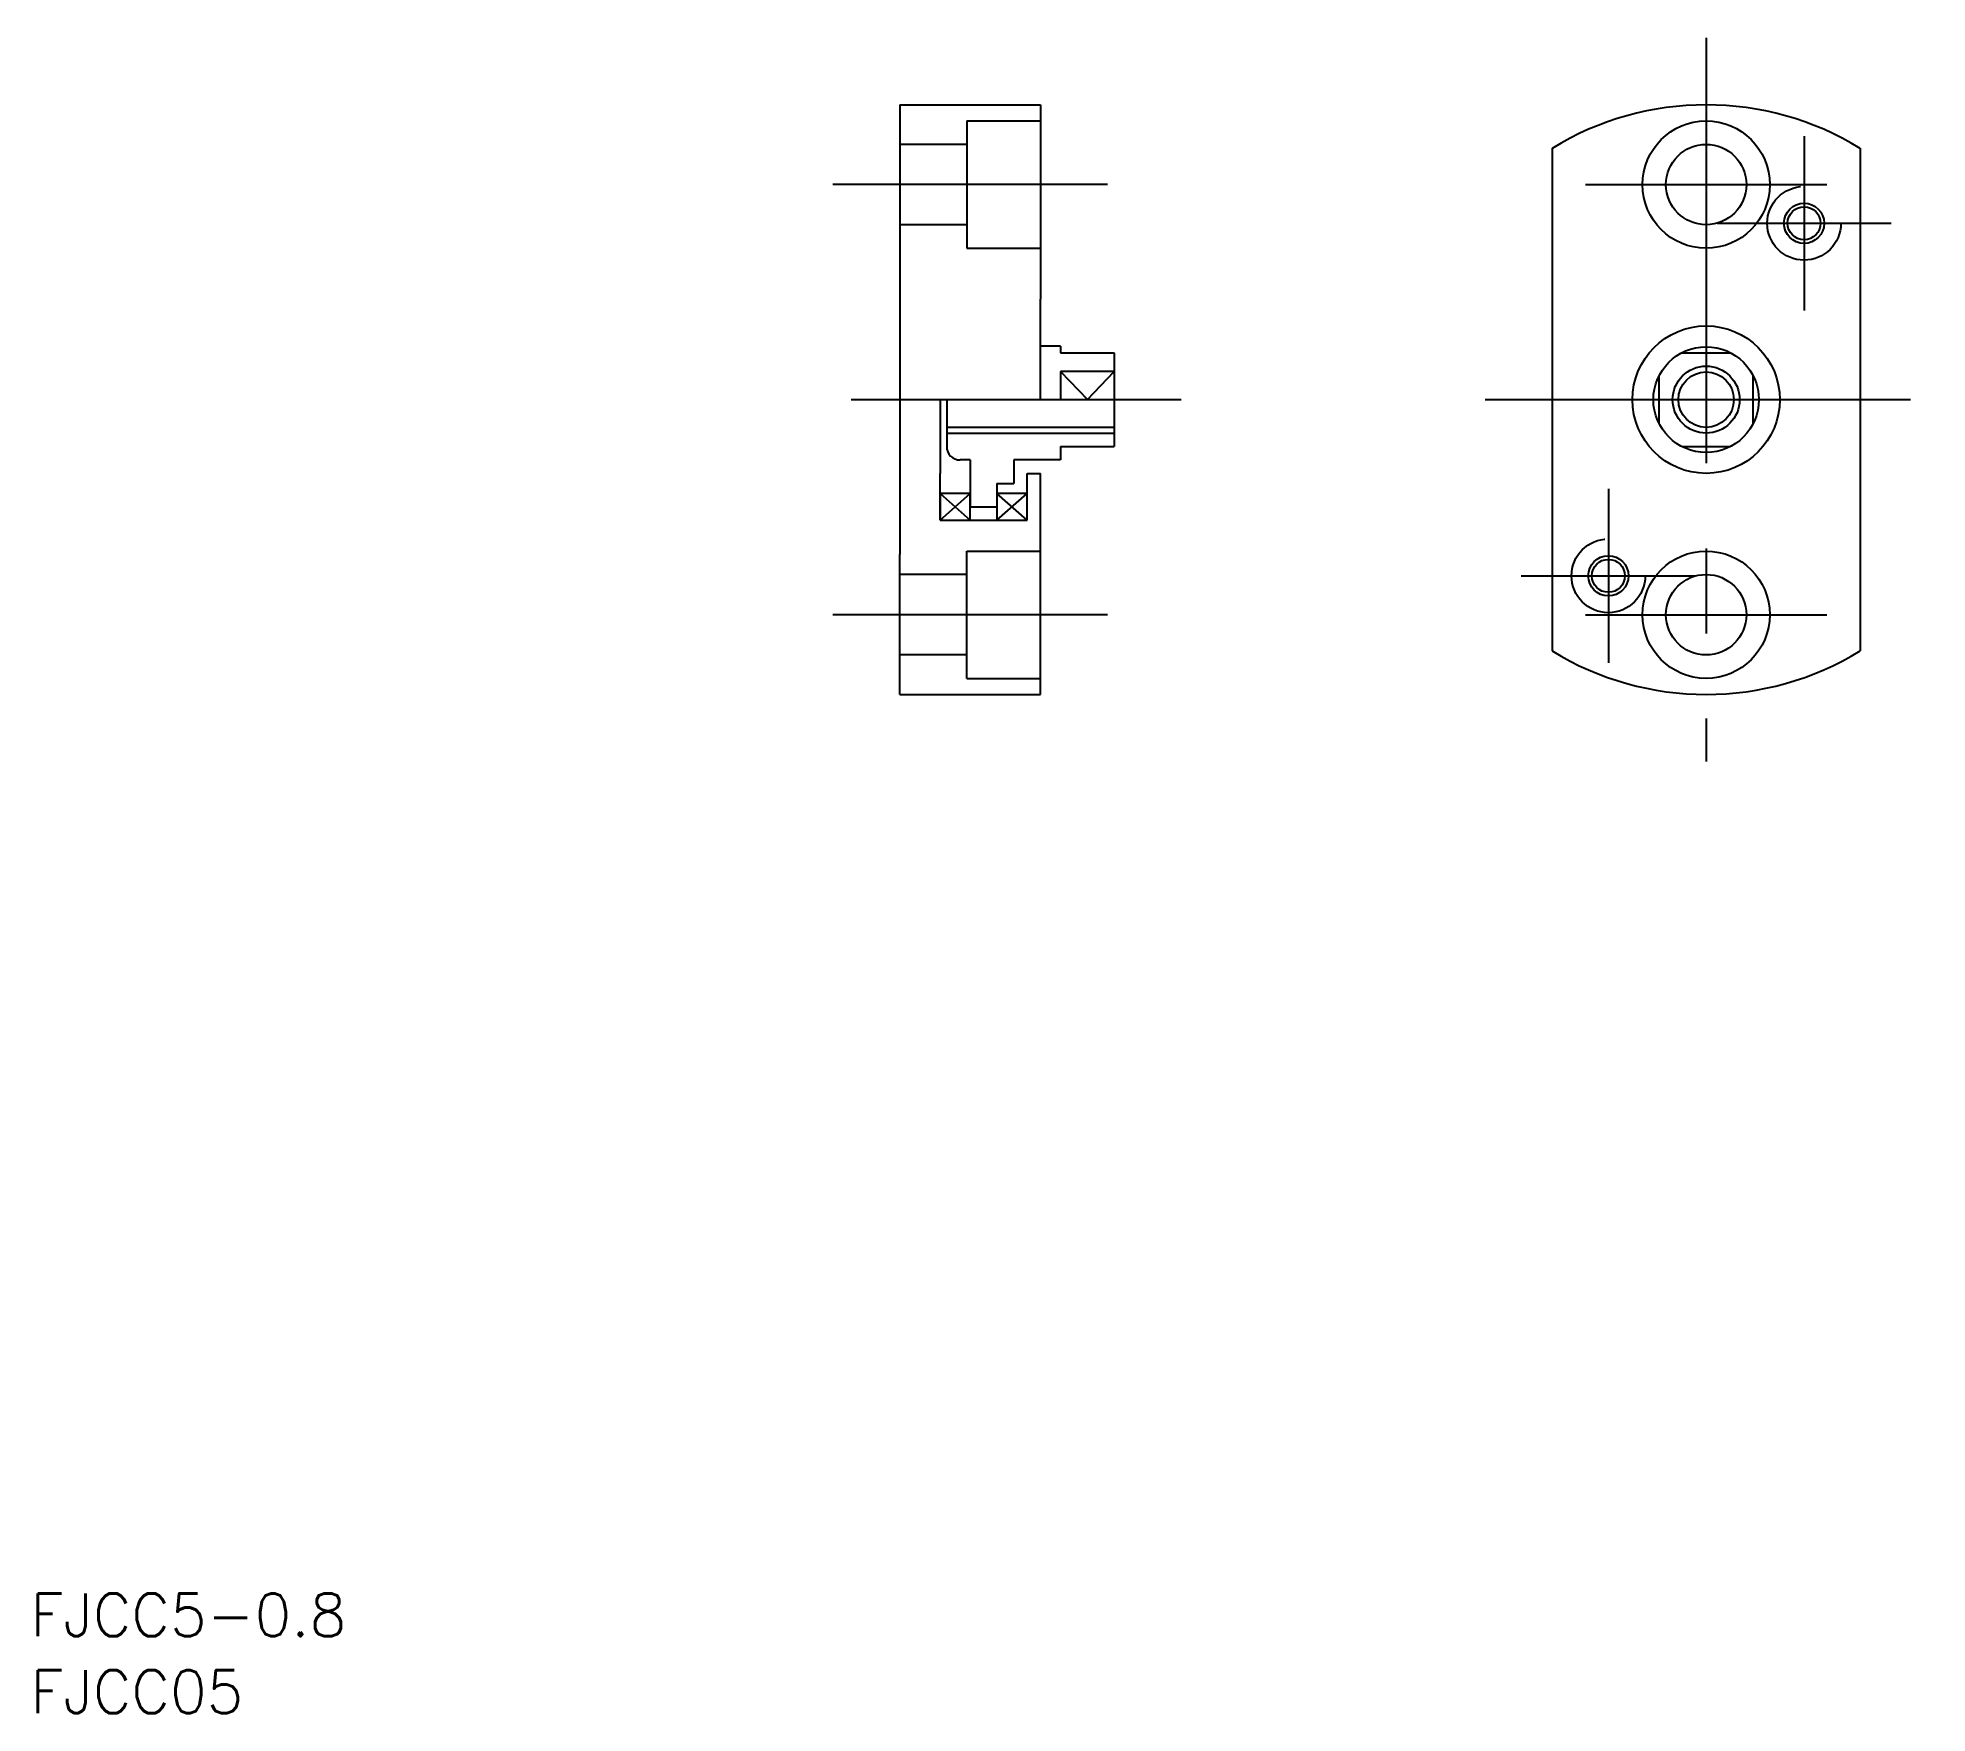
# Model space of a CAD drawing. Extents: x 48 to 189, y 7 to 132.
import ezdxf

# ---------------------------------------------------------------- set-up
doc = ezdxf.new("R2010")
doc.units = 0
doc.linetypes.add('CENTER', pattern=[50.8, 31.75, -6.35, 6.35, -6.35])
doc.linetypes.add('DASHED', pattern=[19.05, 12.7, -6.35])
doc.layers.get('0').update_dxf_attribs({"linetype": 'CONTINUOUS'})
doc.layers.add('CENTER', color=1, linetype='CENTER')
doc.styles.get("Standard").update_dxf_attribs({"font": 'txt.shx', "bigfont": 'bigfont.shx'})

msp = doc.modelspace()

# ---------------------------------------------------------------- linework, layer by layer
at = {"color": 7, "linetype": 'CONTINUOUS'}
for p, q in [((112.25, 126.94), (122.75, 126.94)), ((112.25, 126.94), (112.25, 110.8)), ((122.75, 126.94), (122.75, 112.44)), ((160.95, 123.7), (160.95, 86.19)), ((183.95, 123.7), (183.95, 86.19)), ((122.75, 104.94), (122.75, 112.44)), ((112.25, 110.8), (112.25, 93.39)), ((124.25, 108.94), (122.75, 108.94)), ((124.25, 108.94), (124.25, 108.44)), ((124.25, 108.44), (128.25, 108.44)), ((128.25, 108.44), (128.25, 104.94)), ((170.65, 108.44), (174.26, 108.44)), ((128.25, 107.05), (124.25, 107.05)), ((124.25, 107.05), (126.25, 104.94)), ((124.25, 107.05), (124.25, 104.94)), ((126.25, 104.94), (128.25, 107.05)), ((168.95, 103.14), (168.95, 106.75)), ((175.95, 103.14), (175.95, 106.75)), ((115.25, 104.94), (115.25, 99.44)), ((115.75, 104.94), (115.75, 101.44)), ((128.25, 104.94), (128.25, 101.44)), ((115.75, 102.88), (128.25, 102.88)), ((117.5, 100.44), (116.75, 100.44)), ((117.5, 100.44), (117.5, 96.94)), ((124.25, 100.44), (120.75, 100.44)), ((120.75, 100.44), (120.75, 98.69)), ((124.25, 101.44), (128.25, 101.44)), ((124.25, 101.44), (124.25, 100.44)), ((170.65, 101.44), (174.26, 101.44)), ((115.25, 95.94), (115.25, 99.44)), ((121.75, 95.94), (121.75, 99.44)), ((121.75, 99.44), (122.75, 99.44)), ((122.75, 82.94), (122.75, 99.44)), ((115.25, 97.94), (115.25, 95.94)), ((115.25, 95.94), (117.5, 97.94)), ((115.25, 97.94), (117.5, 95.94)), ((117.5, 97.94), (115.25, 97.94)), ((117.5, 95.94), (117.5, 97.94)), ((119.5, 98.69), (120.75, 98.69)), ((119.5, 98.69), (119.5, 96.94)), ((119.5, 95.94), (121.75, 97.94)), ((121.75, 95.94), (119.5, 97.94)), ((121.75, 97.94), (119.5, 97.94)), ((119.5, 97.94), (119.5, 95.94)), ((121.75, 95.94), (121.75, 97.94)), ((115.25, 95.94), (121.75, 95.94)), ((115.25, 95.94), (117.5, 95.94)), ((117.5, 96.94), (119.5, 96.94)), ((119.5, 95.94), (121.75, 95.94)), ((112.25, 82.94), (112.25, 93.39)), ((117.25, 84.14), (117.25, 93.64)), ((117.25, 93.64), (122.75, 93.64)), ((117.25, 91.89), (112.25, 91.89)), ((117.25, 85.89), (112.25, 85.89)), ((117.25, 84.14), (122.75, 84.14)), ((112.25, 82.94), (122.75, 82.94))]:
    msp.add_line(p, q, dxfattribs=at)
at = {"color": 3, "linetype": 'DASHED'}
for p, q in [((117.25, 125.74), (117.25, 116.24)), ((117.25, 125.74), (122.75, 125.74)), ((117.25, 123.99), (112.25, 123.99)), ((117.25, 117.99), (112.25, 117.99)), ((117.25, 116.24), (122.75, 116.24))]:
    msp.add_line(p, q, dxfattribs=at)
at = {"color": 3, "linetype": 'CONTINUOUS'}
msp.add_line((115.75, 102.44), (128.25, 102.44), dxfattribs=at)
at = {"color": 7, "linetype": 'CONTINUOUS'}
for centre, radius in [((172.45, 120.99), 4.75), ((172.45, 120.99), 3), ((179.76, 118.1), 1.23), ((172.45, 104.94), 5.5), ((172.45, 104.94), 3.94), ((172.45, 104.94), 2.07), ((172.45, 88.89), 4.75), ((165.15, 91.79), 1.23), ((172.45, 88.89), 3)]:
    msp.add_circle(centre, radius, dxfattribs=at)
at = {"color": 3, "linetype": 'DASHED'}
for centre in [(179.76, 118.1), (165.15, 91.79)]:
    msp.add_circle(centre, 2.75, dxfattribs=at)
at = {"color": 3, "linetype": 'CONTINUOUS'}
for centre, radius in [((179.76, 118.1), 1.5), ((172.45, 104.94), 2.5), ((165.15, 91.79), 1.5)]:
    msp.add_circle(centre, radius, dxfattribs=at)
at = {"color": 7, "linetype": 'CONTINUOUS'}
for centre, radius, start, end in [((172.45, 104.94), 22, 58.4846, 121.5154), ((116.75, 101.44), 1, 180, 270), ((172.45, 104.94), 22, 238.4846, 301.5154)]:
    msp.add_arc(centre, radius, start, end, dxfattribs=at)
at = {"layer": 'CENTER', "color": 1, "linetype": 'CENTER'}
for p, q in [((172.45, 131.94), (172.45, 77.94)), ((179.76, 124.6), (179.76, 111.6)), ((127.75, 120.99), (107.25, 120.99)), ((163.45, 120.99), (181.45, 120.99)), ((173.26, 118.1), (186.26, 118.1)), ((108.63, 104.94), (133.25, 104.94)), ((108.63, 104.94), (133.25, 104.94)), ((155.95, 104.94), (188.95, 104.94)), ((165.15, 98.29), (165.15, 85.29)), ((158.65, 91.79), (171.65, 91.79)), ((127.75, 88.89), (107.25, 88.89)), ((163.45, 88.89), (181.45, 88.89))]:
    msp.add_line(p, q, dxfattribs=at)

# ---------------------------------------------------------------- texts
at = {"color": 7, "linetype": 'CONTINUOUS'}
for s, p in [('FJCC5-0.8', (47.34, 12.65)), ('FJCC05', (47.34, 6.91))]:
    msp.add_text(s, height=3.2, dxfattribs=at).set_placement(p)

doc.saveas('drawing.dxf')
